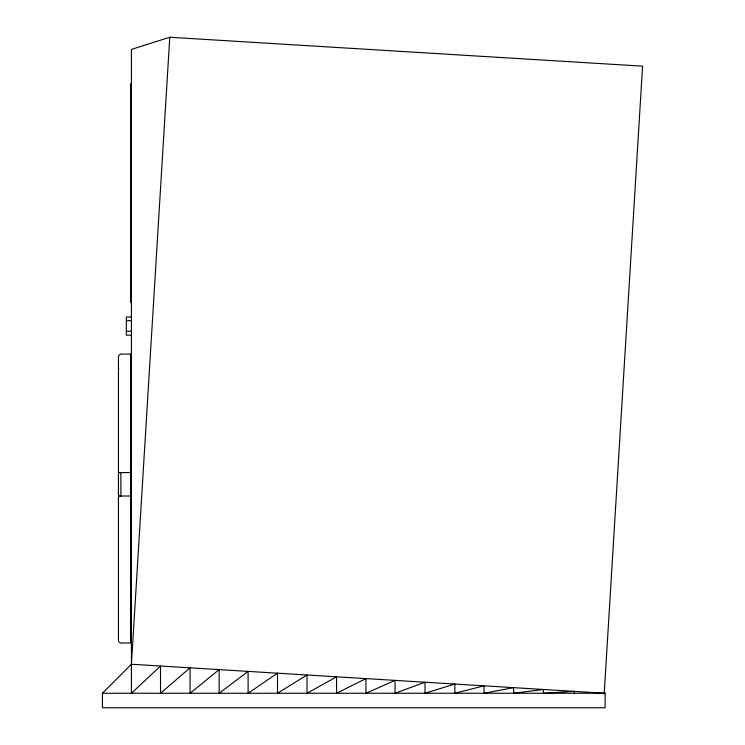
<?xml version="1.0" encoding="UTF-8"?>
<svg xmlns="http://www.w3.org/2000/svg" width="745" height="745" viewBox="0 0 745 745"><rect width="100%" height="100%" fill="white"/><g stroke="black" fill="none" stroke-linecap="round" stroke-linejoin="round"><path stroke-width="1.12" d="M118.632 472.479L118.641 471.995M131.427 664.242L605.117 693.25L605.117 707.75L102.419 707.75L102.419 693.25L131.427 664.242L169.776 37.25L642.581 66.165L604.232 693.157M118.539 355.831L120.252 354.108M118.455 472.656L130.543 472.479M130.543 496.012L118.455 496.012L120.876 495.844M169.776 37.25L131.427 49.412L131.427 693.25L160.52 666.021L160.52 693.25L190.059 667.827L190.059 693.25L219.151 669.615L219.151 693.25L248.104 671.385L248.104 693.25L277.494 673.182L277.494 693.25L307.024 674.989L307.024 693.25L336.563 676.805L336.563 693.25L365.944 678.602L365.944 693.25L395.046 680.381L395.046 693.25L425.013 682.215L425.013 693.25L454.832 684.04L454.832 693.25L484.073 685.838L484.073 693.25L513.612 687.644L513.612 693.25L543.431 689.47L543.431 693.25L574.274 691.36L574.274 693.25M131.427 316.97L126.352 316.97L126.352 335.157L131.427 335.157M126.352 320.667L131.427 320.667M126.352 331.227L131.427 331.227M120.876 354.099L130.543 354.099M118.539 496.068L120.252 496.012M120.876 642.991L130.543 642.991L130.543 354.024M102.419 693.25L605.117 693.25M120.252 642.982L118.641 641.566M118.781 368.607L118.483 367.704M130.701 83.626L130.701 302.656M120.876 472.479L120.876 496.012M118.455 356.51L118.455 640.579"/></g></svg>
